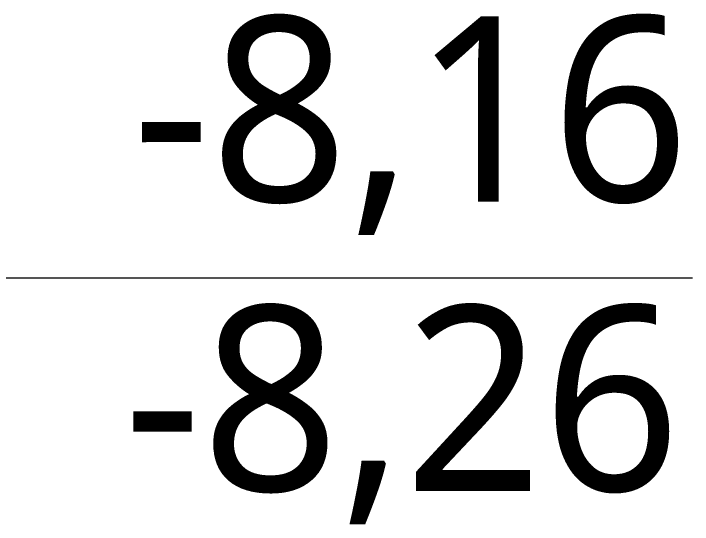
# Model space of a CAD drawing. Header units: millimetres. Extents: x 809 to 8159, y 33 to 4533.
# Drawn here: x 4047.7 to 4099, y 1343.5 to 1382.1 of the extents above; entities that cross this region are included whole.
import ezdxf

# ---------------------------------------------------------------- set-up
doc = ezdxf.new("R2010")
doc.units = ezdxf.units.MM
doc.layers.add('cevre kotlar', color=6, linetype='Continuous', lineweight=0)
doc.styles.get("Standard").update_dxf_attribs({"font": 'arial.ttf'})

# ---------------------------------------------------------------- blocks, each defined once
blk = doc.blocks.new('K_K')
at = {"layer": 'cevre kotlar', "color": 2, "lineweight": 0}
blk.add_line((-0.0088, 0.0012), (0.7284, 0.0012), dxfattribs=at)

msp = doc.modelspace()

# ---------------------------------------------------------------- linework, layer by layer
at = {"layer": 'cevre kotlar'}
msp.add_line((4051.435, 1362.123), (4099.004, 1362.123), dxfattribs=at)

# ---------------------------------------------------------------- block references
at = {"layer": 'cevre kotlar', "xscale": 24.49999999999999, "yscale": 24.49999999999999, "zscale": 24.49999999999999, "rotation": 0.009778997462988104}
msp.add_blockref('K_K', (4034.599, 1362.091), dxfattribs=at)

# ---------------------------------------------------------------- texts
at = {"layer": 'cevre kotlar', "char_height": 14, "attachment_point": 1, "rotation": 0.0098}
for s, insert in [('{\\fTrebuchet MS|b0|i0|c162|p34;-8,16}', (4056.72, 1381.872)), ('{\\fTrebuchet MS|b0|i0|c162|p34;-8,26}', (4056.054, 1360.017))]:
    msp.add_mtext_dynamic_manual_height_columns(s, width=411.22841, gutter_width=1, heights=[0], dxfattribs=dict(at, insert=insert))

doc.saveas('drawing.dxf')
